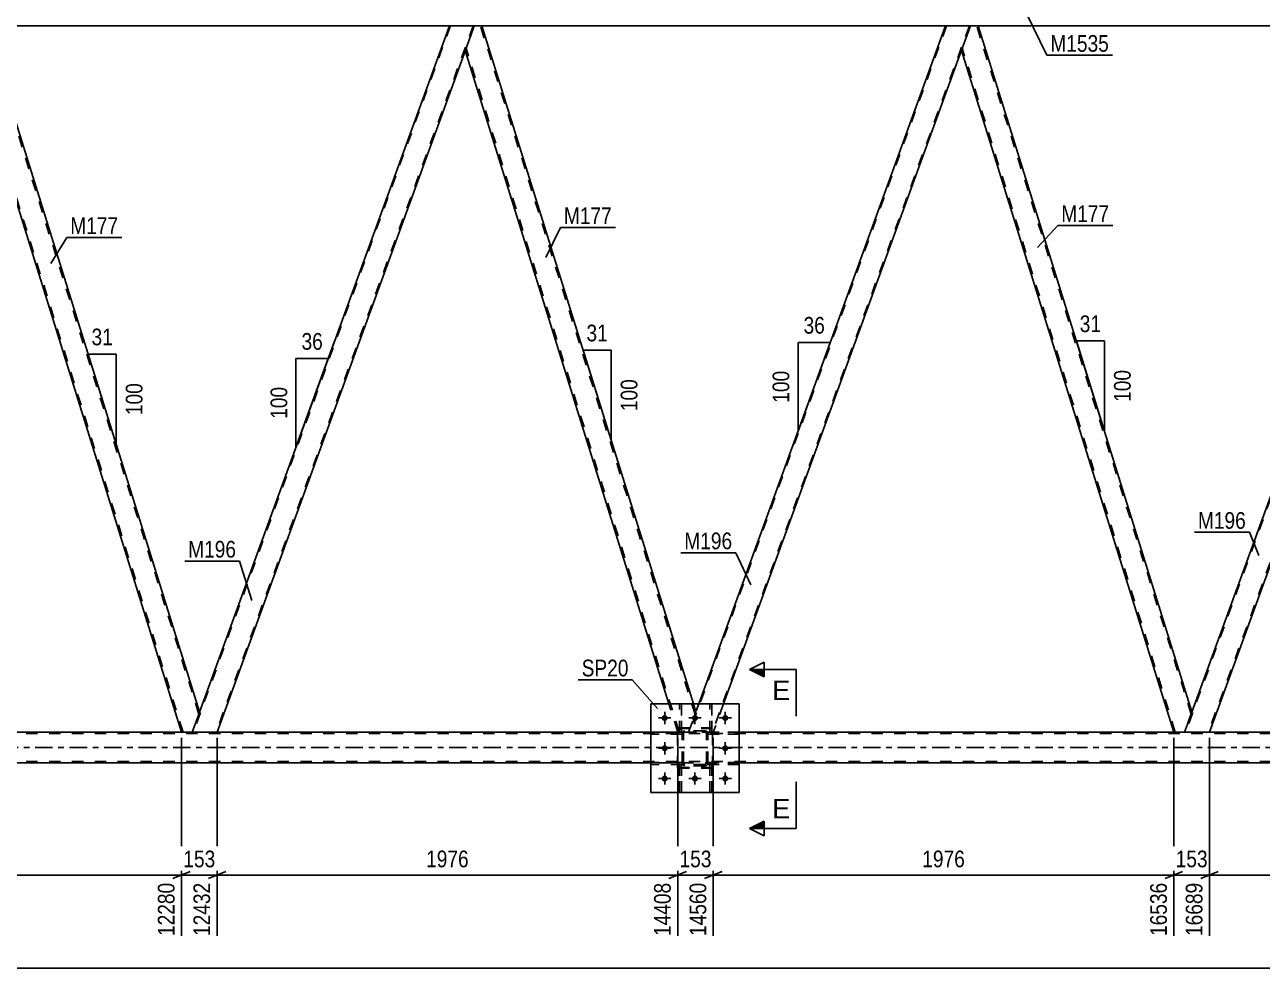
# Model space of a CAD drawing. Header units: millimetres. Extents: x 0 to 841, y 0 to 594.
# Drawn here: x 485.6 to 698, y 295.9 to 457.8 of the extents above; entities that cross this region are included whole.
import ezdxf

# ---------------------------------------------------------------- set-up
doc = ezdxf.new("R2010")
doc.units = ezdxf.units.MM
doc.linetypes.add('DXK_LINE_DOT2', pattern=[3.9198, 1.9599, -1.9599])
doc.linetypes.add('DXK_LINE_DOT3', pattern=[5.9187, 2.979, -0.9799, 0.9799, -0.9799])
doc.styles.add('Arial', font='ARIAL.TTF', dxfattribs={"height": 0.2})
doc.styles.add('Arial Narrow', font='ARIALN.TTF', dxfattribs={"height": 0.2})

# ---------------------------------------------------------------- blocks, each defined once
blk = doc.blocks.new('Part-318885239-4231 - 4158')
at = {"color": 7, "linetype": 'DXK_LINE_DOT2'}
for p, q in [((602.84, 336.11), (602.84, 336.43)), ((602.84, 336.43), (608.24, 336.43)), ((608.24, 336.11), (602.84, 336.11)), ((603.44, 336.11), (603.44, 336.43)), ((608.24, 336.43), (608.24, 336.11))]:
    blk.add_line(p, q, dxfattribs=at)
blk = doc.blocks.new('Part-318885239-4291 - 4158')
at = {"color": 7, "linetype": 'DXK_LINE_DOT2'}
for p, q in [((603.64, 337.2), (597.64, 337.2)), ((597.64, 330.4), (597.64, 337.2)), ((603.64, 330.4), (603.64, 337.2)), ((603.64, 330.4), (597.64, 330.4))]:
    blk.add_line(p, q, dxfattribs=at)
blk = doc.blocks.new('Part-318885239-4166 - 4158')
at = {"color": 7, "linetype": 'DXK_LINE_DOT2'}
for p, q in [((598.31, 330.9), (597.99, 330.9)), ((597.99, 330.9), (597.99, 326.07)), ((597.99, 330.3), (598.31, 330.3)), ((598.31, 326.07), (598.31, 330.9)), ((597.99, 326.07), (598.31, 326.07))]:
    blk.add_line(p, q, dxfattribs=at)
blk = doc.blocks.new('Part-318885239-4172 - 4158')
at = {"color": 7, "linetype": 'DXK_LINE_DOT2'}
for p, q in [((728.95, 457.66), (684.83, 336.44)), ((732.86, 457.66), (688.74, 336.44)), ((685.9, 339.87), (684.66, 336.44)), ((688.91, 336.44), (684.66, 336.44))]:
    blk.add_line(p, q, dxfattribs=at)
at = {"color": 2, "linetype": 'Continuous'}
for p, q in [((728.78, 457.66), (685.9, 339.87)), ((733.04, 457.66), (688.91, 336.44)), ((733.04, 457.66), (728.78, 457.66))]:
    blk.add_line(p, q, dxfattribs=at)
blk = doc.blocks.new('Part-318885239-4178 - 4158')
at = {"color": 7, "linetype": 'DXK_LINE_DOT2'}
for p, q in [((558.68, 457.66), (514.56, 336.44)), ((562.6, 457.66), (518.48, 336.44)), ((562.77, 457.66), (561.24, 453.46)), ((514.39, 336.44), (515.63, 339.87)), ((518.65, 336.44), (514.39, 336.44))]:
    blk.add_line(p, q, dxfattribs=at)
at = {"color": 2, "linetype": 'Continuous'}
for p, q in [((558.51, 457.66), (515.63, 339.87)), ((562.77, 457.66), (558.51, 457.66)), ((561.24, 453.46), (518.65, 336.44))]:
    blk.add_line(p, q, dxfattribs=at)
blk = doc.blocks.new('Part-318885239-4179 - 4158')
at = {"color": 7, "linetype": 'DXK_LINE_DOT2'}
for p, q in [((598.44, 331.23), (593.04, 331.23)), ((593.04, 331.23), (593.04, 330.91)), ((598.44, 330.91), (593.04, 330.91)), ((597.84, 330.91), (597.84, 331.23)), ((598.44, 330.91), (598.44, 331.23))]:
    blk.add_line(p, q, dxfattribs=at)
blk = doc.blocks.new('Part-318885239-4184 - 4158')
at = {"color": 2, "linetype": 'Continuous'}
for p, q in [((558.51, 457.66), (478.95, 457.66)), ((643.64, 457.66), (564.08, 457.66)), ((728.78, 457.66), (649.22, 457.66))]:
    blk.add_line(p, q, dxfattribs=at)
at = {"color": 7, "linetype": 'DXK_LINE_DOT2'}
for p, q in [((564.08, 457.66), (558.51, 457.66)), ((649.22, 457.66), (643.64, 457.66))]:
    blk.add_line(p, q, dxfattribs=at)
blk = doc.blocks.new('Part-318885239-4262 - 4158')
at = {"color": 2, "linetype": 'Continuous'}
for p, q in [((647.9, 457.66), (646.37, 453.47)), ((649.22, 457.66), (647.9, 457.66)), ((685.92, 339.91), (649.22, 457.66)), ((682.81, 336.44), (646.35, 453.41)), ((646.37, 453.47), (646.37, 453.46)), ((685.9, 339.86), (685.65, 339.17)), ((685.9, 339.87), (685.9, 339.86)), ((685.65, 339.17), (684.66, 336.44))]:
    blk.add_line(p, q, dxfattribs=at)
at = {"color": 7, "linetype": 'DXK_LINE_DOT2'}
for p, q in [((685.79, 339.54), (648.97, 457.66)), ((646.37, 453.47), (646.35, 453.41)), ((683.06, 336.44), (646.49, 453.79)), ((685.92, 339.91), (685.9, 339.87)), ((685.65, 339.17), (685.84, 339.7)), ((684.66, 336.44), (682.81, 336.44))]:
    blk.add_line(p, q, dxfattribs=at)
blk = doc.blocks.new('Part-318885239-4211 - 4158')
at = {"color": 2, "linetype": 'Continuous'}
for p, q in [((608.24, 341.27), (593.04, 341.27)), ((593.04, 341.27), (593.04, 326.07)), ((608.24, 341.27), (608.24, 326.07)), ((608.24, 326.07), (593.04, 326.07))]:
    blk.add_line(p, q, dxfattribs=at)
blk = doc.blocks.new('Part-318885239-4284 - 4158')
at = {"color": 7, "linetype": 'DXK_LINE_DOT2'}
for p, q in [((608.24, 336.43), (602.84, 336.43)), ((602.84, 336.43), (602.84, 336.11)), ((602.84, 336.11), (608.24, 336.11)), ((603.44, 336.11), (603.44, 336.43)), ((608.24, 336.11), (608.24, 336.43))]:
    blk.add_line(p, q, dxfattribs=at)
blk = doc.blocks.new('Part-318885239-4228 - 4158')
at = {"color": 7, "linetype": 'DXK_LINE_DOT2'}
for p, q in [((742.64, 336.2), (67.2, 336.2)), ((608.24, 336.44), (593.04, 336.44)), ((742.64, 331.4), (67.2, 331.4)), ((608.24, 331.16), (593.04, 331.16))]:
    blk.add_line(p, q, dxfattribs=at)
at = {"color": 2, "linetype": 'Continuous'}
for p, q in [((593.04, 336.44), (352.84, 336.44)), ((742.64, 336.44), (608.24, 336.44)), ((593.04, 331.16), (352.84, 331.16)), ((742.64, 331.16), (608.24, 331.16))]:
    blk.add_line(p, q, dxfattribs=at)
at = {"color": 7, "linetype": 'DXK_LINE_DOT3'}
blk.add_line((67.2, 333.8), (742.64, 333.8), dxfattribs=at)
blk = doc.blocks.new('Part-318885239-4229 - 4158')
at = {"color": 7, "linetype": 'DXK_LINE_DOT2'}
for p, q in [((598.44, 336.43), (593.04, 336.43)), ((593.04, 336.43), (593.04, 336.11)), ((598.44, 336.11), (593.04, 336.11)), ((597.84, 336.11), (597.84, 336.43)), ((598.44, 336.11), (598.44, 336.43))]:
    blk.add_line(p, q, dxfattribs=at)
blk = doc.blocks.new('Part-318885239-4362 - 4158')
at = {"color": 7, "linetype": 'DXK_LINE_DOT2'}
for p, q in [((602.84, 330.91), (602.84, 331.23)), ((602.84, 331.23), (608.24, 331.23)), ((608.24, 330.91), (602.84, 330.91)), ((603.44, 330.91), (603.44, 331.23)), ((608.24, 331.23), (608.24, 330.91))]:
    blk.add_line(p, q, dxfattribs=at)
blk = doc.blocks.new('Part-318885239-4241 - 4158')
at = {"color": 2, "linetype": 'Continuous'}
for p, q in [((477.63, 457.66), (476.11, 453.47)), ((478.95, 457.66), (477.63, 457.66)), ((515.65, 339.91), (478.95, 457.66)), ((512.54, 336.44), (476.09, 453.41)), ((476.11, 453.47), (476.1, 453.46)), ((515.63, 339.86), (515.38, 339.17)), ((515.63, 339.87), (515.63, 339.86)), ((515.38, 339.17), (514.39, 336.44))]:
    blk.add_line(p, q, dxfattribs=at)
at = {"color": 7, "linetype": 'DXK_LINE_DOT2'}
for p, q in [((515.52, 339.54), (478.7, 457.66)), ((476.11, 453.47), (476.09, 453.41)), ((512.8, 336.44), (476.22, 453.79)), ((515.65, 339.91), (515.63, 339.87)), ((515.38, 339.17), (515.57, 339.7)), ((514.39, 336.44), (512.54, 336.44))]:
    blk.add_line(p, q, dxfattribs=at)
blk = doc.blocks.new('Bolt-318885239-4250 - 4158')
at = {"color": 1, "linetype": 'Continuous'}
for p, q in [((595.44, 339.91), (595.44, 339.22)), ((600.64, 339.91), (600.64, 339.22)), ((605.84, 339.91), (605.84, 339.22)), ((594.4, 338.87), (595.09, 338.87)), ((595.44, 337.83), (595.44, 338.52)), ((596.48, 338.87), (595.79, 338.87)), ((599.6, 338.87), (600.29, 338.87)), ((600.64, 337.83), (600.64, 338.52)), ((601.68, 338.87), (600.99, 338.87)), ((604.8, 338.87), (605.49, 338.87)), ((605.84, 337.83), (605.84, 338.52)), ((606.88, 338.87), (606.19, 338.87)), ((594.4, 333.67), (595.09, 333.67)), ((595.44, 334.71), (595.44, 334.02)), ((596.48, 333.67), (595.79, 333.67)), ((604.8, 333.67), (605.49, 333.67)), ((605.84, 334.71), (605.84, 334.02)), ((606.88, 333.67), (606.19, 333.67)), ((595.44, 332.63), (595.44, 333.32)), ((605.84, 332.63), (605.84, 333.32)), ((595.44, 329.51), (595.44, 328.82)), ((600.64, 329.51), (600.64, 328.82)), ((605.84, 329.51), (605.84, 328.82)), ((594.4, 328.47), (595.09, 328.47)), ((595.44, 327.43), (595.44, 328.12)), ((596.48, 328.47), (595.79, 328.47)), ((599.6, 328.47), (600.29, 328.47)), ((600.64, 327.43), (600.64, 328.12)), ((601.68, 328.47), (600.99, 328.47)), ((604.8, 328.47), (605.49, 328.47)), ((605.84, 327.43), (605.84, 328.12)), ((606.88, 328.47), (606.19, 328.47))]:
    blk.add_line(p, q, dxfattribs=at)
blk = doc.blocks.new('Bolt-318885239-4251 - 4158')
at = {"linetype": 'Continuous'}
for points in [[(595.96, 338.87, -1), (594.92, 338.87, -1)], [(601.16, 338.87, -1), (600.12, 338.87, -1)], [(606.36, 338.87, -1), (605.32, 338.87, -1)], [(595.96, 333.67, -1), (594.92, 333.67, -1)], [(606.36, 333.67, -1), (605.32, 333.67, -1)], [(595.96, 328.47, -1), (594.92, 328.47, -1)], [(601.16, 328.47, -1), (600.12, 328.47, -1)], [(606.36, 328.47, -1), (605.32, 328.47, -1)]]:
    blk.add_hatch(color=1, dxfattribs=at).paths.add_polyline_path(points)
at = {"color": 1, "linetype": 'Continuous'}
for p, q in [((595.44, 339.91), (595.44, 337.83)), ((600.64, 339.91), (600.64, 337.83)), ((605.84, 339.91), (605.84, 337.83)), ((596.48, 338.87), (594.4, 338.87)), ((601.68, 338.87), (599.6, 338.87)), ((606.88, 338.87), (604.8, 338.87)), ((596.48, 333.67), (594.4, 333.67)), ((595.44, 334.71), (595.44, 332.63)), ((606.88, 333.67), (604.8, 333.67)), ((605.84, 334.71), (605.84, 332.63)), ((595.44, 329.51), (595.44, 327.43)), ((600.64, 329.51), (600.64, 327.43)), ((605.84, 329.51), (605.84, 327.43)), ((596.48, 328.47), (594.4, 328.47)), ((601.68, 328.47), (599.6, 328.47)), ((606.88, 328.47), (604.8, 328.47))]:
    blk.add_line(p, q, dxfattribs=at)
blk = doc.blocks.new('Part-318885239-4267 - 4158')
at = {"color": 7, "linetype": 'DXK_LINE_DOT2'}
for p, q in [((643.81, 457.66), (599.69, 336.44)), ((647.73, 457.66), (603.61, 336.44)), ((647.9, 457.66), (646.37, 453.46)), ((599.52, 336.44), (601.28, 341.27)), ((605.54, 341.27), (603.78, 336.44)), ((603.78, 336.44), (599.52, 336.44))]:
    blk.add_line(p, q, dxfattribs=at)
at = {"color": 2, "linetype": 'Continuous'}
for p, q in [((643.64, 457.66), (601.28, 341.27)), ((647.9, 457.66), (643.64, 457.66)), ((646.37, 453.46), (605.54, 341.27))]:
    blk.add_line(p, q, dxfattribs=at)
blk = doc.blocks.new('Part-318885239-4394 - 4158')
at = {"color": 7, "linetype": 'DXK_LINE_DOT2'}
for p, q in [((598.44, 336.19), (598.48, 336.37)), ((598.48, 336.37), (598.44, 336.19)), ((598.44, 331.15), (598.44, 336.19)), ((598.68, 336.19), (598.7, 336.28)), ((598.68, 331.15), (598.68, 336.19)), ((598.7, 336.28), (598.75, 336.36)), ((598.74, 336.63), (598.92, 336.67)), ((598.92, 336.67), (598.74, 336.63)), ((598.75, 336.36), (598.83, 336.41)), ((598.83, 336.41), (598.92, 336.43)), ((602.36, 336.67), (598.92, 336.67)), ((598.92, 336.43), (602.36, 336.43)), ((602.36, 336.67), (602.54, 336.63)), ((602.54, 336.63), (602.36, 336.67)), ((602.36, 336.43), (602.45, 336.41)), ((602.45, 336.41), (602.53, 336.36)), ((602.53, 336.36), (602.58, 336.28)), ((602.58, 336.28), (602.6, 336.19)), ((602.6, 331.15), (602.6, 336.19)), ((602.8, 336.37), (602.84, 336.19)), ((602.84, 336.19), (602.8, 336.37)), ((602.84, 331.15), (602.84, 336.19)), ((598.48, 330.96), (598.44, 331.15)), ((598.44, 331.15), (598.48, 330.96)), ((598.7, 331.06), (598.68, 331.15)), ((598.75, 330.98), (598.7, 331.06)), ((598.92, 330.67), (598.74, 330.7)), ((598.74, 330.7), (598.92, 330.67)), ((598.83, 330.93), (598.75, 330.98)), ((598.92, 330.91), (598.83, 330.93)), ((602.36, 330.91), (598.92, 330.91)), ((602.36, 330.67), (598.92, 330.67)), ((602.45, 330.93), (602.36, 330.91)), ((602.54, 330.7), (602.36, 330.67)), ((602.36, 330.67), (602.54, 330.7)), ((602.53, 330.98), (602.45, 330.93)), ((602.58, 331.06), (602.53, 330.98)), ((602.6, 331.15), (602.58, 331.06)), ((602.84, 331.15), (602.8, 330.96)), ((602.8, 330.96), (602.84, 331.15))]:
    blk.add_line(p, q, dxfattribs=at)
at = {"color": 7, "linetype": 'DXK_LINE_DOT3'}
blk.add_line((600.64, 333.67), (600.64, 333.67), dxfattribs=at)
at = {"color": 7, "linetype": 'DXK_LINE_DOT2'}
for centre, start, end in [((598.92, 336.19), 112.5, 157.5), ((598.92, 336.19), 112.5, 157.5), ((602.36, 336.19), 22.5, 67.5), ((602.36, 336.19), 22.5, 67.5), ((598.92, 331.15), 202.5, 247.5), ((598.92, 331.15), 202.5, 247.5), ((602.36, 331.15), 292.5, 337.5), ((602.36, 331.15), 292.5, 337.5)]:
    blk.add_arc(centre, 0.48, start, end, dxfattribs=at)
blk = doc.blocks.new('Part-318885239-4283 - 4158')
at = {"color": 7, "linetype": 'DXK_LINE_DOT2'}
for p, q in [((603.51, 330.9), (603.19, 330.9)), ((603.19, 330.9), (603.19, 326.07)), ((603.19, 330.3), (603.51, 330.3)), ((603.51, 326.07), (603.51, 330.9)), ((603.19, 326.07), (603.51, 326.07))]:
    blk.add_line(p, q, dxfattribs=at)
blk = doc.blocks.new('Part-318885239-4285 - 4158')
at = {"color": 7, "linetype": 'DXK_LINE_DOT2'}
for p, q in [((608.24, 331.23), (602.84, 331.23)), ((602.84, 331.23), (602.84, 330.91)), ((602.84, 330.91), (608.24, 330.91)), ((603.44, 330.91), (603.44, 331.23)), ((608.24, 330.91), (608.24, 331.23))]:
    blk.add_line(p, q, dxfattribs=at)
blk = doc.blocks.new('Part-318885239-4422 - 4158')
at = {"color": 7, "linetype": 'DXK_LINE_DOT2'}
for p, q in [((597.99, 336.43), (597.99, 341.27)), ((597.99, 341.27), (598.31, 341.27)), ((598.31, 341.27), (598.31, 336.43)), ((597.99, 337.03), (598.31, 337.03)), ((598.31, 336.43), (597.99, 336.43))]:
    blk.add_line(p, q, dxfattribs=at)
blk = doc.blocks.new('Part-318885239-4311 - 4158')
at = {"color": 2, "linetype": 'Continuous'}
for p, q in [((603.19, 341.27), (603.19, 341.27)), ((603.51, 341.27), (603.19, 341.27)), ((603.51, 341.27), (603.51, 341.27))]:
    blk.add_line(p, q, dxfattribs=at)
at = {"color": 7, "linetype": 'DXK_LINE_DOT2'}
for p, q in [((603.19, 336.43), (603.19, 341.27)), ((603.51, 336.43), (603.51, 341.27)), ((603.19, 337.03), (603.51, 337.03)), ((603.51, 336.43), (603.19, 336.43))]:
    blk.add_line(p, q, dxfattribs=at)
blk = doc.blocks.new('Part-318885239-4326 - 4158')
at = {"color": 2, "linetype": 'Continuous'}
for p, q in [((597.99, 341.27), (597.99, 341.27)), ((598.31, 341.27), (597.99, 341.27)), ((598.31, 341.27), (598.31, 341.27))]:
    blk.add_line(p, q, dxfattribs=at)
at = {"color": 7, "linetype": 'DXK_LINE_DOT2'}
for p, q in [((597.99, 336.43), (597.99, 341.27)), ((598.31, 336.43), (598.31, 341.27)), ((597.99, 337.03), (598.31, 337.03)), ((598.31, 336.43), (597.99, 336.43))]:
    blk.add_line(p, q, dxfattribs=at)
blk = doc.blocks.new('Part-318885239-4330 - 4158')
at = {"color": 7, "linetype": 'DXK_LINE_DOT2'}
for p, q in [((598.44, 336.19), (598.48, 336.37)), ((598.48, 336.37), (598.44, 336.19)), ((598.44, 331.15), (598.44, 336.19)), ((598.68, 336.19), (598.7, 336.28)), ((598.68, 331.15), (598.68, 336.19)), ((598.7, 336.28), (598.75, 336.36)), ((598.74, 336.63), (598.92, 336.67)), ((598.92, 336.67), (598.74, 336.63)), ((598.75, 336.36), (598.83, 336.41)), ((598.83, 336.41), (598.92, 336.43)), ((602.36, 336.67), (598.92, 336.67)), ((598.92, 336.43), (602.36, 336.43)), ((602.36, 336.67), (602.54, 336.63)), ((602.54, 336.63), (602.36, 336.67)), ((602.36, 336.43), (602.45, 336.41)), ((602.45, 336.41), (602.53, 336.36)), ((602.53, 336.36), (602.58, 336.28)), ((602.58, 336.28), (602.6, 336.19)), ((602.6, 331.15), (602.6, 336.19)), ((602.8, 336.37), (602.84, 336.19)), ((602.84, 336.19), (602.8, 336.37)), ((602.84, 331.15), (602.84, 336.19)), ((598.48, 330.96), (598.44, 331.15)), ((598.44, 331.15), (598.48, 330.96)), ((598.7, 331.06), (598.68, 331.15)), ((598.75, 330.98), (598.7, 331.06)), ((598.92, 330.67), (598.74, 330.7)), ((598.74, 330.7), (598.92, 330.67)), ((598.83, 330.93), (598.75, 330.98)), ((598.92, 330.91), (598.83, 330.93)), ((602.36, 330.91), (598.92, 330.91)), ((602.36, 330.67), (598.92, 330.67)), ((602.45, 330.93), (602.36, 330.91)), ((602.54, 330.7), (602.36, 330.67)), ((602.36, 330.67), (602.54, 330.7)), ((602.53, 330.98), (602.45, 330.93)), ((602.58, 331.06), (602.53, 330.98)), ((602.6, 331.15), (602.58, 331.06)), ((602.84, 331.15), (602.8, 330.96)), ((602.8, 330.96), (602.84, 331.15))]:
    blk.add_line(p, q, dxfattribs=at)
at = {"color": 7, "linetype": 'DXK_LINE_DOT3'}
blk.add_line((600.64, 333.67), (600.64, 333.67), dxfattribs=at)
at = {"color": 7, "linetype": 'DXK_LINE_DOT2'}
for centre, start, end in [((598.92, 336.19), 112.5, 157.5), ((598.92, 336.19), 112.5, 157.5), ((602.36, 336.19), 22.5, 67.5), ((602.36, 336.19), 22.5, 67.5), ((598.92, 331.15), 202.5, 247.5), ((598.92, 331.15), 202.5, 247.5), ((602.36, 331.15), 292.5, 337.5), ((602.36, 331.15), 292.5, 337.5)]:
    blk.add_arc(centre, 0.48, start, end, dxfattribs=at)
blk = doc.blocks.new('Part-318885239-4333 - 4158')
at = {"color": 7, "linetype": 'DXK_LINE_DOT2'}
for p, q in [((598.44, 336.43), (593.04, 336.43)), ((593.04, 336.11), (593.04, 336.43)), ((598.44, 336.11), (593.04, 336.11)), ((597.84, 336.11), (597.84, 336.43)), ((598.44, 336.43), (598.44, 336.11))]:
    blk.add_line(p, q, dxfattribs=at)
blk = doc.blocks.new('Part-318885239-4356 - 4158')
at = {"color": 7, "linetype": 'DXK_LINE_DOT2'}
for p, q in [((603.64, 337.07), (597.64, 337.07)), ((597.64, 330.27), (597.64, 337.07)), ((603.64, 330.27), (603.64, 337.07)), ((603.64, 330.27), (597.64, 330.27))]:
    blk.add_line(p, q, dxfattribs=at)
blk = doc.blocks.new('Part-318885239-4364 - 4158')
at = {"color": 7, "linetype": 'DXK_LINE_DOT2'}
for p, q in [((593.04, 341.27), (608.24, 341.27)), ((593.04, 341.27), (593.04, 326.07)), ((608.24, 341.27), (608.24, 326.07)), ((593.04, 326.07), (608.24, 326.07))]:
    blk.add_line(p, q, dxfattribs=at)
blk = doc.blocks.new('Part-318885239-4390 - 4158')
at = {"color": 7, "linetype": 'DXK_LINE_DOT2'}
for p, q in [((598.44, 331.23), (593.04, 331.23)), ((593.04, 330.91), (593.04, 331.23)), ((598.44, 330.91), (593.04, 330.91)), ((597.84, 330.91), (597.84, 331.23)), ((598.44, 331.23), (598.44, 330.91))]:
    blk.add_line(p, q, dxfattribs=at)
blk = doc.blocks.new('Part-318885239-4425 - 4158')
at = {"color": 7, "linetype": 'DXK_LINE_DOT2'}
for p, q in [((603.19, 336.43), (603.19, 341.27)), ((603.19, 341.27), (603.51, 341.27)), ((603.51, 341.27), (603.51, 336.43)), ((603.19, 337.03), (603.51, 337.03)), ((603.51, 336.43), (603.19, 336.43))]:
    blk.add_line(p, q, dxfattribs=at)
blk = doc.blocks.new('Part-318885239-4479 - 4158')
at = {"color": 2, "linetype": 'Continuous'}
for p, q in [((562.77, 457.66), (561.24, 453.47)), ((564.08, 457.66), (562.77, 457.66)), ((600.37, 341.27), (564.08, 457.66)), ((596.18, 341.27), (561.22, 453.41)), ((561.24, 453.47), (561.24, 453.46))]:
    blk.add_line(p, q, dxfattribs=at)
at = {"color": 7, "linetype": 'DXK_LINE_DOT2'}
for p, q in [((600.65, 339.54), (563.83, 457.66)), ((561.24, 453.47), (561.22, 453.41)), ((597.93, 336.44), (561.36, 453.79)), ((597.68, 336.44), (596.18, 341.27)), ((599.52, 336.44), (600.79, 339.91)), ((600.79, 339.91), (600.37, 341.27)), ((597.68, 336.44), (599.52, 336.44))]:
    blk.add_line(p, q, dxfattribs=at)
blk = doc.blocks.new('Part-318885239-4528 - 4158')
at = {"color": 7, "linetype": 'DXK_LINE_DOT2'}
for p, q in [((597.99, 326.07), (597.99, 330.9)), ((597.99, 330.9), (598.31, 330.9)), ((597.99, 330.3), (598.31, 330.3)), ((598.31, 330.9), (598.31, 326.07)), ((598.31, 326.07), (597.99, 326.07))]:
    blk.add_line(p, q, dxfattribs=at)
blk = doc.blocks.new('Part-318885239-4531 - 4158')
at = {"color": 7, "linetype": 'DXK_LINE_DOT2'}
for p, q in [((603.19, 326.07), (603.19, 330.9)), ((603.19, 330.9), (603.51, 330.9)), ((603.19, 330.3), (603.51, 330.3)), ((603.51, 330.9), (603.51, 326.07)), ((603.51, 326.07), (603.19, 326.07))]:
    blk.add_line(p, q, dxfattribs=at)
blk = doc.blocks.new('StraightDimension-318885239-5342 - 4158')
at = {"color": 7, "linetype": 'Continuous'}
for p, q in [((603.78, 335.44), (603.78, 301.46)), ((682.81, 335.44), (682.81, 301.46)), ((605.28, 312.5), (602.28, 311.3)), ((681.31, 311.3), (684.31, 312.5)), ((603.78, 311.9), (682.81, 311.9))]:
    blk.add_line(p, q, dxfattribs=at)
at = {"color": 0}
blk.add_wipeout([(647.55, 312.65), (647.55, 316.85), (639.04, 316.85), (639.04, 312.65)], dxfattribs=at)
at = {"color": 0, "linetype": 'Continuous'}
blk.add_wipeout([(682.21, 311.2), (678.01, 311.2), (678.01, 300.86), (682.21, 300.86)], dxfattribs=at)
at = {"color": 3, "style": 'Arial Narrow'}
blk.add_text('1976', height=2.863, dxfattribs=at).set_placement((639.64, 313.25))
at = {"color": 3, "linetype": 'Continuous', "style": 'Arial Narrow'}
blk.add_text('16536', height=2.863, rotation=90.0002, dxfattribs=at).set_placement((681.61, 301.46))
blk = doc.blocks.new('StraightDimension-318885239-5418 - 4158')
at = {"color": 7, "linetype": 'Continuous'}
blk.add_line((56.34, 295.92), (794.37, 295.92), dxfattribs=at)
blk = doc.blocks.new('StraightDimension-318885239-5294 - 4158')
at = {"color": 7, "linetype": 'Continuous'}
for p, q in [((518.65, 335.44), (518.65, 301.46)), ((597.68, 335.44), (597.68, 301.46)), ((520.15, 312.5), (517.15, 311.3)), ((596.18, 311.3), (599.18, 312.5)), ((518.65, 311.9), (597.68, 311.9))]:
    blk.add_line(p, q, dxfattribs=at)
at = {"color": 0}
blk.add_wipeout([(562.42, 312.65), (562.42, 316.85), (553.91, 316.85), (553.91, 312.65)], dxfattribs=at)
at = {"color": 0, "linetype": 'Continuous'}
blk.add_wipeout([(597.08, 311.2), (592.88, 311.2), (592.88, 300.86), (597.08, 300.86)], dxfattribs=at)
at = {"color": 3, "style": 'Arial Narrow'}
blk.add_text('1976', height=2.863, dxfattribs=at).set_placement((554.51, 313.25))
at = {"color": 3, "linetype": 'Continuous', "style": 'Arial Narrow'}
blk.add_text('14408', height=2.863, rotation=90.0002, dxfattribs=at).set_placement((596.48, 301.46))
blk = doc.blocks.new('AngleDimension-318885239-11213 - 4158')
at = {"color": 7, "linetype": 'Continuous'}
for p, q in [((585.87, 387.78), (581.44, 402)), ((586.26, 402), (581.44, 402)), ((586.26, 386.53), (581.44, 402)), ((586.26, 386.53), (586.26, 402))]:
    blk.add_line(p, q, dxfattribs=at)
at = {"color": 0}
for points in [[(586.27, 402.9), (586.27, 407.1), (581.42, 407.1), (581.42, 402.9)], [(591.36, 397.61), (587.16, 397.61), (587.16, 390.92), (591.36, 390.92)]]:
    blk.add_wipeout(points, dxfattribs=at)
at = {"color": 3, "style": 'Arial Narrow'}
blk.add_text('31', height=2.863, dxfattribs=at).set_placement((582.02, 403.5))
blk.add_text('100', height=2.863, rotation=90.0002, dxfattribs=at).set_placement((590.76, 391.52))
blk = doc.blocks.new('StraightDimension-318885239-5246 - 4158')
at = {"color": 7, "linetype": 'Continuous'}
for p, q in [((433.51, 335.44), (433.51, 301.46)), ((512.54, 335.44), (512.54, 301.46)), ((435.01, 312.5), (432.01, 311.3)), ((511.04, 311.3), (514.04, 312.5)), ((433.51, 311.9), (512.54, 311.9))]:
    blk.add_line(p, q, dxfattribs=at)
at = {"color": 0}
blk.add_wipeout([(477.28, 312.65), (477.28, 316.85), (468.77, 316.85), (468.77, 312.65)], dxfattribs=at)
at = {"color": 0, "linetype": 'Continuous'}
blk.add_wipeout([(511.94, 311.2), (507.74, 311.2), (507.74, 300.86), (511.94, 300.86)], dxfattribs=at)
at = {"color": 3, "style": 'Arial Narrow'}
blk.add_text('1976', height=2.863, dxfattribs=at).set_placement((469.37, 313.25))
at = {"color": 3, "linetype": 'Continuous', "style": 'Arial Narrow'}
blk.add_text('12280', height=2.863, rotation=90.0002, dxfattribs=at).set_placement((511.34, 301.46))
blk = doc.blocks.new('StraightDimension-318885239-5366 - 4158')
at = {"color": 7, "linetype": 'Continuous'}
for p, q in [((682.81, 335.44), (682.81, 301.46)), ((688.91, 335.44), (688.91, 301.46)), ((681.31, 311.3), (684.31, 312.5)), ((690.41, 312.5), (687.41, 311.3)), ((682.81, 311.9), (688.91, 311.9))]:
    blk.add_line(p, q, dxfattribs=at)
at = {"color": 0}
blk.add_wipeout([(689.21, 312.65), (689.21, 316.85), (682.52, 316.85), (682.52, 312.65)], dxfattribs=at)
at = {"color": 0, "linetype": 'Continuous'}
blk.add_wipeout([(688.31, 311.2), (684.11, 311.2), (684.11, 300.86), (688.31, 300.86)], dxfattribs=at)
at = {"color": 3, "style": 'Arial Narrow'}
blk.add_text('153', height=2.863, dxfattribs=at).set_placement((683.12, 313.25))
at = {"color": 3, "linetype": 'Continuous', "style": 'Arial Narrow'}
blk.add_text('16689', height=2.863, rotation=90.0002, dxfattribs=at).set_placement((687.71, 301.46))
blk = doc.blocks.new('StraightDimension-318885239-5318 - 4158')
at = {"color": 7, "linetype": 'Continuous'}
for p, q in [((597.68, 335.44), (597.68, 301.46)), ((603.78, 335.44), (603.78, 301.46)), ((596.18, 311.3), (599.18, 312.5)), ((605.28, 312.5), (602.28, 311.3)), ((597.68, 311.9), (603.78, 311.9))]:
    blk.add_line(p, q, dxfattribs=at)
at = {"color": 0}
blk.add_wipeout([(604.07, 312.65), (604.07, 316.85), (597.39, 316.85), (597.39, 312.65)], dxfattribs=at)
at = {"color": 0, "linetype": 'Continuous'}
blk.add_wipeout([(603.18, 311.2), (598.98, 311.2), (598.98, 300.86), (603.18, 300.86)], dxfattribs=at)
at = {"color": 3, "style": 'Arial Narrow'}
blk.add_text('153', height=2.863, dxfattribs=at).set_placement((597.99, 313.25))
at = {"color": 3, "linetype": 'Continuous', "style": 'Arial Narrow'}
blk.add_text('14560', height=2.863, rotation=90.0002, dxfattribs=at).set_placement((602.58, 301.46))
blk = doc.blocks.new('AngleDimension-318885239-11199 - 4158')
at = {"color": 7, "linetype": 'Continuous'}
for p, q in [((499.08, 393.08), (496.51, 401.32)), ((501.34, 401.32), (496.51, 401.32)), ((501.34, 385.85), (496.51, 401.32)), ((501.34, 385.85), (501.34, 401.32))]:
    blk.add_line(p, q, dxfattribs=at)
at = {"color": 0}
for points in [[(501.35, 402.22), (501.35, 406.42), (496.5, 406.42), (496.5, 402.22)], [(506.44, 396.92), (502.24, 396.92), (502.24, 390.24), (506.44, 390.24)]]:
    blk.add_wipeout(points, dxfattribs=at)
at = {"color": 3, "style": 'Arial Narrow'}
blk.add_text('31', height=2.863, dxfattribs=at).set_placement((497.1, 402.82))
blk.add_text('100', height=2.863, rotation=90.0002, dxfattribs=at).set_placement((505.84, 390.84))
blk = doc.blocks.new('AngleDimension-318885239-4638 - 4158')
at = {"color": 7, "linetype": 'Continuous'}
for p, q in [((618.32, 403.32), (623.86, 403.32)), ((618.32, 388.1), (623.86, 403.32)), ((618.32, 388.1), (618.32, 403.32)), ((622.07, 398.38), (623.86, 403.32))]:
    blk.add_line(p, q, dxfattribs=at)
at = {"color": 0}
for points in [[(623.52, 404.22), (623.52, 408.42), (618.67, 408.42), (618.67, 404.22)], [(617.42, 399.05), (613.22, 399.05), (613.22, 392.37), (617.42, 392.37)]]:
    blk.add_wipeout(points, dxfattribs=at)
at = {"color": 3, "style": 'Arial Narrow'}
blk.add_text('36', height=2.863, dxfattribs=at).set_placement((619.27, 404.82))
blk.add_text('100', height=2.863, rotation=90.0002, dxfattribs=at).set_placement((616.82, 392.97))
blk = doc.blocks.new('AngleDimension-318885239-4649 - 4158')
at = {"color": 7, "linetype": 'Continuous'}
for p, q in [((538.81, 403.54), (537.72, 400.56)), ((532.18, 400.56), (537.72, 400.56)), ((532.18, 385.33), (537.72, 400.56)), ((532.18, 385.33), (532.18, 400.56))]:
    blk.add_line(p, q, dxfattribs=at)
at = {"color": 0}
for points in [[(537.38, 401.46), (537.38, 405.66), (532.53, 405.66), (532.53, 401.46)], [(531.28, 396.29), (527.08, 396.29), (527.08, 389.6), (531.28, 389.6)]]:
    blk.add_wipeout(points, dxfattribs=at)
at = {"color": 3, "style": 'Arial Narrow'}
blk.add_text('36', height=2.863, dxfattribs=at).set_placement((533.13, 402.06))
blk.add_text('100', height=2.863, rotation=90.0002, dxfattribs=at).set_placement((530.68, 390.2))
blk = doc.blocks.new('StraightDimension-318885239-5270 - 4158')
at = {"color": 7, "linetype": 'Continuous'}
for p, q in [((512.54, 335.44), (512.54, 301.46)), ((518.65, 335.44), (518.65, 301.46)), ((511.04, 311.3), (514.04, 312.5)), ((520.15, 312.5), (517.15, 311.3)), ((512.54, 311.9), (518.65, 311.9))]:
    blk.add_line(p, q, dxfattribs=at)
at = {"color": 0}
blk.add_wipeout([(518.94, 312.65), (518.94, 316.85), (512.25, 316.85), (512.25, 312.65)], dxfattribs=at)
at = {"color": 0, "linetype": 'Continuous'}
blk.add_wipeout([(518.05, 311.2), (513.85, 311.2), (513.85, 300.86), (518.05, 300.86)], dxfattribs=at)
at = {"color": 3, "style": 'Arial Narrow'}
blk.add_text('153', height=2.863, dxfattribs=at).set_placement((512.85, 313.25))
at = {"color": 3, "linetype": 'Continuous', "style": 'Arial Narrow'}
blk.add_text('12432', height=2.863, rotation=90.0002, dxfattribs=at).set_placement((517.45, 301.46))
blk = doc.blocks.new('StraightDimension-318885239-5390 - 4158')
at = {"color": 7, "linetype": 'Continuous'}
for p, q in [((688.91, 335.44), (688.91, 301.46)), ((752.86, 330.16), (752.86, 301.46)), ((690.41, 312.5), (687.41, 311.3)), ((751.36, 311.3), (754.36, 312.5)), ((688.91, 311.9), (752.86, 311.9))]:
    blk.add_line(p, q, dxfattribs=at)
at = {"color": 0}
blk.add_wipeout([(725.14, 312.65), (725.14, 316.85), (716.63, 316.85), (716.63, 312.65)], dxfattribs=at)
at = {"color": 0, "linetype": 'Continuous'}
blk.add_wipeout([(752.26, 311.2), (748.06, 311.2), (748.06, 300.86), (752.26, 300.86)], dxfattribs=at)
at = {"color": 3, "style": 'Arial Narrow'}
blk.add_text('1637', height=2.863, dxfattribs=at).set_placement((717.23, 313.25))
at = {"color": 3, "linetype": 'Continuous', "style": 'Arial Narrow'}
blk.add_text('18326', height=2.863, rotation=90.0002, dxfattribs=at).set_placement((751.66, 301.46))
blk = doc.blocks.new('AngleDimension-318885239-5440 - 4158')
at = {"color": 7, "linetype": 'Continuous'}
for p, q in [((668.29, 396.46), (666.08, 403.58)), ((670.9, 403.58), (666.08, 403.58)), ((670.9, 388.11), (666.08, 403.58)), ((670.9, 388.11), (670.9, 403.58))]:
    blk.add_line(p, q, dxfattribs=at)
at = {"color": 0}
for points in [[(670.92, 404.48), (670.92, 408.68), (666.06, 408.68), (666.06, 404.48)], [(676, 399.19), (671.8, 399.19), (671.8, 392.51), (676, 392.51)]]:
    blk.add_wipeout(points, dxfattribs=at)
at = {"color": 3, "style": 'Arial Narrow'}
blk.add_text('31', height=2.863, dxfattribs=at).set_placement((666.66, 405.08))
blk.add_text('100', height=2.863, rotation=90.0002, dxfattribs=at).set_placement((675.4, 393.11))
blk = doc.blocks.new('Mark-318885239-4207 - 4158')
at = {"color": 0}
blk.add_wipeout([(589.24, 346.01), (589.24, 349.01), (581.2, 349.01), (581.2, 346.01)], dxfattribs=at)
blk.add_wipeout([(589.24, 346.01), (589.24, 349.01), (581.2, 349.01), (581.2, 346.01)], dxfattribs=at)
at = {"color": 30, "linetype": 'Continuous'}
for p in [(580.6, 345.41), (594.19, 340.47)]:
    blk.add_line(p, (589.84, 345.41), dxfattribs=at)
at = {"color": 3, "style": 'Arial Narrow'}
blk.add_text('SP20', height=2.863, dxfattribs=at).set_placement((581.2, 346.01))
blk = doc.blocks.new('Mark-318885239-4174 - 4158')
at = {"color": 0}
blk.add_wipeout([(521.9, 366.39), (521.9, 369.39), (513.68, 369.39), (513.68, 366.39)], dxfattribs=at)
blk.add_wipeout([(521.9, 366.39), (521.9, 369.39), (513.68, 369.39), (513.68, 366.39)], dxfattribs=at)
at = {"color": 30, "linetype": 'Continuous'}
for p in [(513.08, 365.79), (524.58, 359.04)]:
    blk.add_line(p, (522.5, 365.79), dxfattribs=at)
at = {"color": 3, "style": 'Arial Narrow'}
blk.add_text('M196', height=2.863, dxfattribs=at).set_placement((513.68, 366.39))
blk = doc.blocks.new('Mark-318885239-4168 - 4158')
at = {"color": 0}
blk.add_wipeout([(695.16, 371.33), (695.16, 374.33), (686.94, 374.33), (686.94, 371.33)], dxfattribs=at)
blk.add_wipeout([(695.16, 371.33), (695.16, 374.33), (686.94, 374.33), (686.94, 371.33)], dxfattribs=at)
at = {"color": 30, "linetype": 'Continuous'}
for p in [(686.34, 370.73), (697.38, 366.76)]:
    blk.add_line(p, (695.76, 370.73), dxfattribs=at)
at = {"color": 3, "style": 'Arial Narrow'}
blk.add_text('M196', height=2.863, dxfattribs=at).set_placement((686.94, 371.33))
blk = doc.blocks.new('Mark-318885239-4237 - 4158')
at = {"color": 0}
blk.add_wipeout([(501.67, 421.92), (501.67, 424.92), (493.45, 424.92), (493.45, 421.92)], dxfattribs=at)
blk.add_wipeout([(501.67, 421.92), (501.67, 424.92), (493.45, 424.92), (493.45, 421.92)], dxfattribs=at)
at = {"color": 30, "linetype": 'Continuous'}
for p, q in [((490.13, 416.87), (492.85, 421.32)), ((492.85, 421.32), (502.27, 421.32))]:
    blk.add_line(p, q, dxfattribs=at)
at = {"color": 3, "style": 'Arial Narrow'}
blk.add_text('M177', height=2.863, dxfattribs=at).set_placement((493.45, 421.92))
blk = doc.blocks.new('SectionMark-318885239-5923 - 4158')
at = {"linetype": 'Continuous'}
for points in [[(612.49, 347.2), (612.49, 345.95), (609.99, 347.2)], [(612.49, 321.14), (612.49, 319.89), (609.99, 319.89)]]:
    blk.add_hatch(color=6, dxfattribs=at).paths.add_polyline_path(points)
at = {"color": 6, "linetype": 'Continuous'}
for p, q in [((609.99, 347.2), (612.49, 348.45)), ((612.49, 345.95), (612.49, 348.45)), ((617.99, 347.2), (609.99, 347.2)), ((609.99, 347.2), (612.49, 345.95)), ((609.99, 319.89), (612.49, 321.14)), ((612.49, 321.14), (612.49, 318.64)), ((617.99, 319.89), (609.99, 319.89)), ((612.49, 318.64), (609.99, 319.89))]:
    blk.add_line(p, q, dxfattribs=at)
at = {"color": 0, "linetype": 'Continuous'}
for points in [[(616.99, 341.95), (616.99, 345.45), (613.88, 345.45), (613.88, 341.95)], [(616.99, 321.64), (616.99, 325.14), (613.88, 325.14), (613.88, 321.64)]]:
    blk.add_wipeout(points, dxfattribs=at)
at = {"color": 6, "linetype": 'Continuous'}
for p, q in [((617.99, 347.2), (617.99, 339.2)), ((617.99, 319.89), (617.99, 327.89))]:
    blk.add_line(p, q, dxfattribs=at)
at = {"color": 3, "linetype": 'Continuous', "style": 'Arial'}
for p in [(613.88, 341.95), (613.88, 321.64)]:
    blk.add_text('E', height=3.34, dxfattribs=at).set_placement(p)
blk = doc.blocks.new('Mark-318885239-4258 - 4158')
at = {"color": 0}
blk.add_wipeout([(671.71, 423.98), (671.71, 426.98), (663.49, 426.98), (663.49, 423.98)], dxfattribs=at)
blk.add_wipeout([(671.71, 423.98), (671.71, 426.98), (663.49, 426.98), (663.49, 423.98)], dxfattribs=at)
at = {"color": 30, "linetype": 'Continuous'}
for p, q in [((659.39, 419.62), (662.89, 423.38)), ((662.89, 423.38), (672.31, 423.38))]:
    blk.add_line(p, q, dxfattribs=at)
at = {"color": 3, "style": 'Arial Narrow'}
blk.add_text('M177', height=2.863, dxfattribs=at).set_placement((663.49, 423.98))
blk = doc.blocks.new('Mark-318885239-4263 - 4158')
at = {"color": 0}
blk.add_wipeout([(607.03, 367.82), (607.03, 370.82), (598.81, 370.82), (598.81, 367.82)], dxfattribs=at)
blk.add_wipeout([(607.03, 367.82), (607.03, 370.82), (598.81, 370.82), (598.81, 367.82)], dxfattribs=at)
at = {"color": 30, "linetype": 'Continuous'}
for p in [(598.21, 367.22), (610.22, 361.71)]:
    blk.add_line(p, (607.63, 367.22), dxfattribs=at)
at = {"color": 3, "style": 'Arial Narrow'}
blk.add_text('M196', height=2.863, dxfattribs=at).set_placement((598.81, 367.82))
blk = doc.blocks.new('Mark-318885239-4475 - 4158')
at = {"color": 0}
blk.add_wipeout([(586.38, 423.61), (586.38, 426.61), (578.15, 426.61), (578.15, 423.61)], dxfattribs=at)
blk.add_wipeout([(586.38, 423.61), (586.38, 426.61), (578.15, 426.61), (578.15, 423.61)], dxfattribs=at)
at = {"color": 30, "linetype": 'Continuous'}
for p, q in [((575.03, 417.91), (577.55, 423.01)), ((577.55, 423.01), (586.98, 423.01))]:
    blk.add_line(p, q, dxfattribs=at)
at = {"color": 3, "style": 'Arial Narrow'}
blk.add_text('M177', height=2.863, dxfattribs=at).set_placement((578.15, 423.61))
blk = doc.blocks.new('Mark-318885239-4572 - 4158')
at = {"color": 0}
blk.add_wipeout([(671.68, 453.19), (671.68, 456.19), (661.62, 456.19), (661.62, 453.19)], dxfattribs=at)
blk.add_wipeout([(671.68, 453.19), (671.68, 456.19), (661.62, 456.19), (661.62, 453.19)], dxfattribs=at)
at = {"color": 30, "linetype": 'Continuous'}
for p, q in [((656.26, 462.4), (661.02, 452.59)), ((661.02, 452.59), (672.28, 452.59))]:
    blk.add_line(p, q, dxfattribs=at)
at = {"color": 3, "style": 'Arial Narrow'}
blk.add_text('M1535', height=2.863, dxfattribs=at).set_placement((661.62, 453.19))

msp = doc.modelspace()

# ---------------------------------------------------------------- block references
for name in ['Part-318885239-4184 - 4158', 'Part-318885239-4241 - 4158', 'Part-318885239-4178 - 4158', 'Part-318885239-4479 - 4158', 'Part-318885239-4267 - 4158', 'Part-318885239-4262 - 4158', 'Part-318885239-4172 - 4158', 'Part-318885239-4211 - 4158', 'Part-318885239-4364 - 4158', 'Bolt-318885239-4250 - 4158', 'Bolt-318885239-4251 - 4158', 'Part-318885239-4422 - 4158', 'Part-318885239-4326 - 4158', 'Part-318885239-4311 - 4158', 'Part-318885239-4425 - 4158', 'Part-318885239-4228 - 4158', 'Part-318885239-4229 - 4158', 'Part-318885239-4333 - 4158', 'Part-318885239-4291 - 4158', 'Part-318885239-4356 - 4158', 'Part-318885239-4394 - 4158', 'Part-318885239-4330 - 4158', 'Part-318885239-4231 - 4158', 'Part-318885239-4284 - 4158', 'Part-318885239-4179 - 4158', 'Part-318885239-4390 - 4158', 'Part-318885239-4166 - 4158', 'Part-318885239-4528 - 4158', 'Part-318885239-4362 - 4158', 'Part-318885239-4285 - 4158', 'Part-318885239-4283 - 4158', 'Part-318885239-4531 - 4158']:
    msp.add_blockref(name, (0, 0))

# ---------------------------------------------------------------- next in the draw order: block references
msp.add_blockref('StraightDimension-318885239-5342 - 4158', (0, 0))

# ---------------------------------------------------------------- next in the draw order: block references
msp.add_blockref('StraightDimension-318885239-5418 - 4158', (0, 0))

# ---------------------------------------------------------------- next in the draw order: block references
for name in ['Mark-318885239-4572 - 4158', 'Mark-318885239-4258 - 4158', 'Mark-318885239-4237 - 4158', 'Mark-318885239-4475 - 4158', 'AngleDimension-318885239-4638 - 4158', 'AngleDimension-318885239-5440 - 4158', 'AngleDimension-318885239-11199 - 4158', 'AngleDimension-318885239-4649 - 4158', 'AngleDimension-318885239-11213 - 4158', 'Mark-318885239-4168 - 4158', 'Mark-318885239-4263 - 4158', 'Mark-318885239-4174 - 4158', 'Mark-318885239-4207 - 4158', 'SectionMark-318885239-5923 - 4158', 'StraightDimension-318885239-5246 - 4158', 'StraightDimension-318885239-5294 - 4158', 'StraightDimension-318885239-5366 - 4158']:
    msp.add_blockref(name, (0, 0))

# ---------------------------------------------------------------- next in the draw order: block references
for name in ['StraightDimension-318885239-5270 - 4158', 'StraightDimension-318885239-5318 - 4158', 'StraightDimension-318885239-5390 - 4158']:
    msp.add_blockref(name, (0, 0))

doc.saveas('drawing.dxf')
